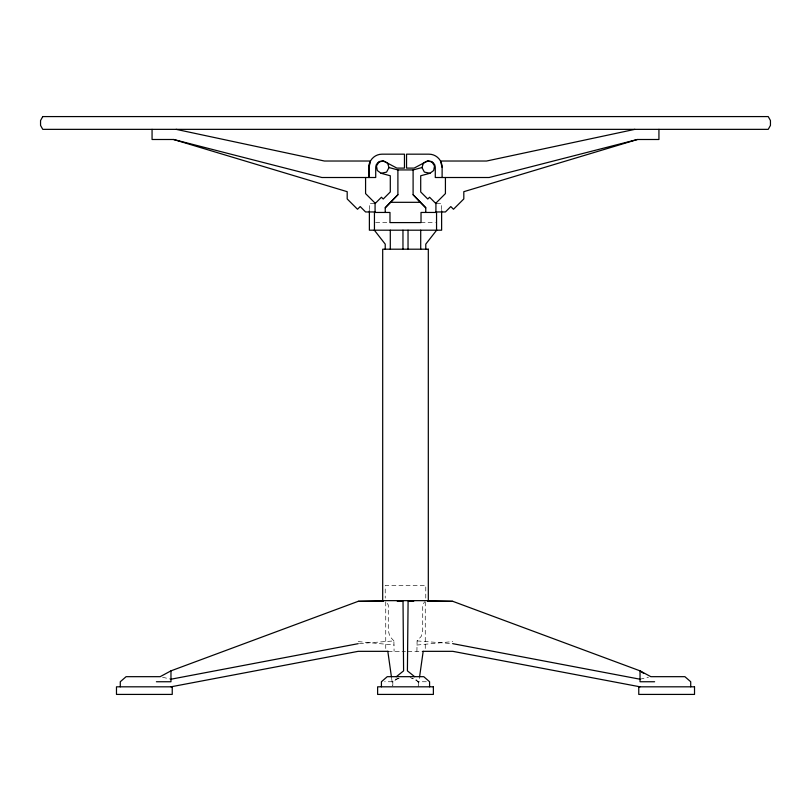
<?xml version="1.0" encoding="UTF-8"?>
<svg xmlns="http://www.w3.org/2000/svg" width="811" height="811" viewBox="0 0 811 811"><rect width="100%" height="100%" fill="white"/><g stroke="black" fill="none" stroke-linecap="round" stroke-linejoin="round"><path stroke-width="0.61" stroke-dasharray="4.05 3.04" d="M416.905 651.334L417.107 640.913L421.244 636.351L422.724 630.38L422.724 605.036L424.619 601.742M418.344 685.589L419.378 678.249M398.383 678.199L392.828 681.747L384.647 681.747M399.164 678.533L395.362 679.212L392.828 681.747L392.828 685.802M640.031 679.212L648.435 677.246M416.905 645.059L452.791 641.592M359.435 643.569L393.893 640.913L394.095 651.334M374.449 203.581L369.38 203.581L369.38 209.623M436.551 203.581L441.62 203.581L441.62 209.623M375.645 222.589L389.979 222.589M421.021 222.589L435.355 222.589M388.134 651.334L400.938 651.334M402.074 651.334L405.5 651.334M407.781 651.334L422.866 651.334M426.353 681.747L418.172 681.747L412.617 678.199M417.107 640.913L452.791 643.67M358.209 641.592L394.095 645.029M162.565 677.246L170.969 679.212M409.981 676.678L411.836 678.533L415.637 679.212L418.172 681.747L418.172 686.816M393.893 640.913L389.756 636.351L388.276 630.38L388.276 605.036L386.381 601.742M391.622 678.249L392.656 685.589M425.775 598.112L425.775 585.441L385.225 585.441L385.225 598.112M425.258 601.884L425.258 650.098M385.742 601.884L385.742 650.098"/><path stroke-width="1.22" d="M369.522 163.224L368.893 177.508L368.904 167.39L370.475 161.024L324.41 161.024L176.149 129.354M442.107 177.508L442.137 167.39L440.525 161.024L486.59 161.024L634.851 129.354M419.551 677.023L423.18 651.334M429.942 173.28L424.376 172.084L421.984 167.542L423.433 163.123L427.509 160.882L432.02 162.028L434.524 165.941L433.682 170.513L429.942 173.28L420.706 175.764L420.706 191.954L427.782 199.03L429.577 197.245L435.912 203.581M389.016 167.542L386.543 172.135L381.058 173.28L377.318 170.513L376.476 165.941L378.98 162.028L383.491 160.882L387.567 163.123L389.016 167.542L397.897 169.925L413.103 169.925L421.984 167.542M436.653 230.192L425.775 244.131L425.775 249.2M385.225 212.452L385.225 207.778L397.897 194.711L397.897 169.925M385.225 207.778L397.897 194.711M375.087 203.581L381.423 197.245L383.218 199.03L390.294 191.954L390.294 175.764L381.058 173.28M396.376 676.678L403.594 670.849L403.026 601.326L397.309 601.326M383.238 600.708L358.209 601.326L170.969 670.849L160.162 676.678L126.111 676.678L120.281 681.747L120.281 686.816M658.938 129.354L658.938 139.492L637.405 139.492L463.811 191.68L463.811 198.938L453.481 209.258L450.794 206.572L445.421 211.955L435.933 211.955M637.405 139.492L489.124 177.508L435.284 177.508L435.284 167.35A6.326 6.326 0 0 0 425.978 161.774L414.147 168.1L406.544 168.1L406.544 154.171L428.958 154.171A13.179 13.179 0 0 1 442.137 167.39M170.969 679.212L358.209 643.67M170.969 686.816L358.209 651.334L388.134 651.334M368.893 177.508L368.863 167.35A13.179 13.179 0 0 1 382.042 154.171L404.456 154.171L404.456 168.1L396.853 168.1L385.022 161.774A6.326 6.326 0 0 0 375.716 167.35L375.716 177.508L321.866 177.508L173.595 139.492L152.062 139.492L152.062 129.354M390.689 202.314L420.311 202.314L425.775 207.778L425.775 212.452M375.067 211.955L365.579 211.955L360.206 206.572L357.519 209.258L347.189 198.938L347.189 191.68L173.595 139.492M358.209 601.326L383.248 601.326M413.691 601.326L408.095 601.326L407.406 670.849L414.624 676.678M427.752 601.326L452.791 601.326L640.031 670.849L650.838 676.678L684.889 676.678L690.719 681.747L690.719 686.816M422.866 651.334L452.791 651.334L640.031 686.816M156.391 681.747L170.969 681.747L170.969 670.849M654.609 681.747L640.031 681.747L640.031 670.849L643.752 673.444M427.762 600.708L452.791 601.326M452.791 643.67L640.031 679.212M413.103 169.925L413.103 194.711L425.775 207.778M413.103 194.711L420.311 202.314M374.347 230.192L385.225 244.131L385.225 249.2M387.82 651.334L391.449 677.023M445.421 177.508L445.421 193.606L435.933 203.095L435.912 212.452M441.62 210.83L441.62 230.192L369.38 230.192L369.38 210.83M436.551 230.192L436.551 212.452L421.021 212.452L421.021 222.589L389.979 222.589L389.979 212.452L374.449 212.452L374.449 230.192M429.577 686.816L429.577 681.747L423.747 676.678L387.252 676.678L381.423 681.747L381.423 686.816M420.706 230.192L420.706 249.2M408.034 230.192L408.034 249.2M402.966 230.192L402.966 249.2M390.294 230.192L390.294 249.2M375.087 212.452L375.067 203.095L365.579 193.606L365.579 177.508M42.77 116.581L40.55 120.525L40.55 125.411L42.77 129.354L768.23 129.354L770.45 125.411L770.45 120.525L768.23 116.581L42.77 116.581M428.309 249.2L382.691 249.2L382.691 600.647L428.309 600.647L428.309 249.2M172.236 686.816L116.48 686.816L116.48 694.419L172.236 694.419L172.236 686.816M433.378 686.816L377.622 686.816L377.622 694.419L433.378 694.419L433.378 686.816M694.52 686.816L638.764 686.816L638.764 694.419L694.52 694.419L694.52 686.816"/></g></svg>
